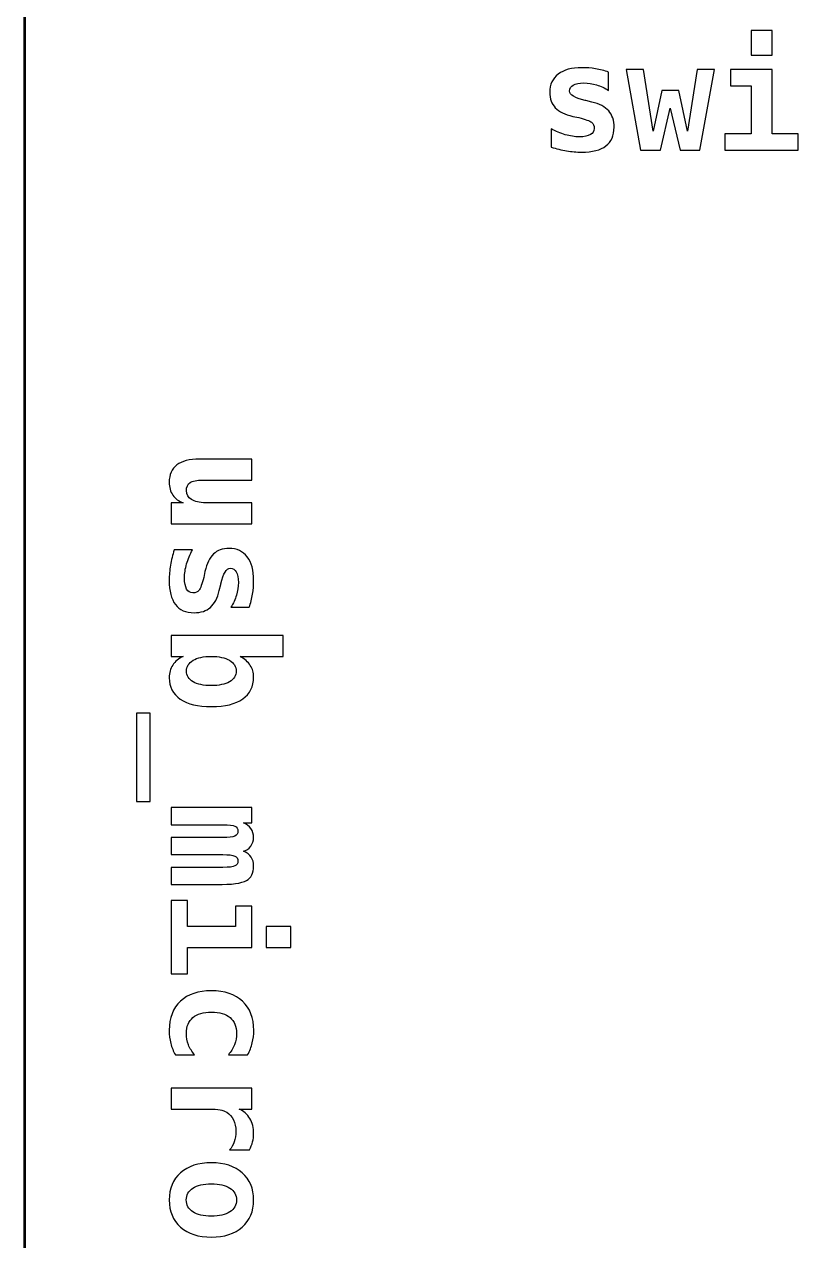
# Model space of a CAD drawing. Header units: centimetres. Extents: x -10.8 to 29.8, y -19.8 to 32.2.
# Drawn here: x 2.75 to 4.996, y -8.745 to -5.243 of the extents above; entities that cross this region are included whole.
import ezdxf

# ---------------------------------------------------------------- set-up
doc = ezdxf.new("R2010")
doc.units = ezdxf.units.CM
doc.header["$MEASUREMENT"] = 0
doc.layers.add('Layer 1', color=7, linetype='Continuous')

msp = doc.modelspace()

# ---------------------------------------------------------------- linework, layer by layer
at = {"layer": 'Layer 1', "lineweight": 53}
msp.add_open_spline([(2.75, 1.25), (2.75, 1.25), (7.25, 1.25), (7.25, 1.25), (7.25, 1.25), (7.25, 1.25), (7.25, -12.25), (7.25, -12.25), (7.25, -12.25), (7.25, -12.25), (2.75, -12.25), (2.75, -12.25), (2.75, -12.25), (2.75, -12.25), (2.75, 1.25), (2.75, 1.25)], degree=3, knots=[0, 0, 0, 0, 0.2, 0.2, 0.2, 0.2, 0.4, 0.4, 0.4, 0.4, 0.6, 0.6, 0.6, 0.6, 1, 1, 1, 1], dxfattribs=at)
at = {"layer": 'Layer 1'}
for points, knots in [([(4.84126, -5.26039), (4.84126, -5.26039), (4.90179, -5.26039), (4.90179, -5.26039), (4.90179, -5.26039), (4.90179, -5.26039), (4.90179, -5.33109), (4.90179, -5.33109), (4.90179, -5.33109), (4.90179, -5.33109), (4.84126, -5.33109), (4.84126, -5.33109), (4.84126, -5.33109), (4.84126, -5.33109), (4.84126, -5.26039), (4.84126, -5.26039)], [0, 0, 0, 0, 0.2, 0.2, 0.2, 0.2, 0.4, 0.4, 0.4, 0.4, 0.6, 0.6, 0.6, 0.6, 1, 1, 1, 1]), ([(4.43148, -5.3802), (4.43148, -5.3802), (4.43148, -5.43311), (4.43148, -5.43311), (4.43148, -5.43311), (4.42033, -5.42599), (4.40869, -5.42062), (4.39663, -5.41695), (4.39663, -5.41695), (4.38456, -5.41336), (4.37243, -5.41152), (4.36029, -5.41152), (4.36029, -5.41152), (4.34675, -5.41152), (4.33651, -5.4135), (4.32967, -5.41738), (4.32967, -5.41738), (4.32276, -5.42133), (4.3193, -5.42711), (4.3193, -5.4348), (4.3193, -5.4348), (4.3193, -5.44581), (4.33405, -5.45477), (4.36354, -5.46169), (4.36354, -5.46169), (4.36354, -5.46169), (4.3658, -5.46225), (4.3658, -5.46225), (4.3658, -5.46225), (4.3658, -5.46225), (4.38315, -5.46641), (4.38315, -5.46641), (4.38315, -5.46641), (4.40524, -5.47163), (4.42146, -5.4801), (4.43169, -5.49174), (4.43169, -5.49174), (4.44199, -5.50338), (4.44714, -5.51912), (4.44714, -5.53894), (4.44714, -5.53894), (4.44714, -5.56279), (4.43931, -5.58071), (4.42372, -5.59264), (4.42372, -5.59264), (4.40806, -5.60456), (4.38456, -5.61049), (4.35317, -5.61049), (4.35317, -5.61049), (4.33927, -5.61049), (4.32494, -5.60929), (4.31041, -5.60689), (4.31041, -5.60689), (4.2958, -5.60449), (4.28099, -5.60089), (4.26596, -5.59609), (4.26596, -5.59609), (4.26596, -5.59609), (4.26596, -5.54318), (4.26596, -5.54318), (4.26596, -5.54318), (4.27929, -5.55073), (4.29291, -5.55651), (4.30674, -5.56046), (4.30674, -5.56046), (4.32057, -5.56448), (4.3339, -5.56646), (4.34689, -5.56646), (4.34689, -5.56646), (4.36107, -5.56646), (4.37179, -5.56441), (4.37906, -5.56025), (4.37906, -5.56025), (4.38633, -5.55616), (4.39, -5.55016), (4.39, -5.54233), (4.39, -5.54233), (4.39, -5.53457), (4.38738, -5.52864), (4.38223, -5.52455), (4.38223, -5.52455), (4.37708, -5.52039), (4.36481, -5.51601), (4.34533, -5.51129), (4.34533, -5.51129), (4.34533, -5.51129), (4.32861, -5.50762), (4.32861, -5.50762), (4.32861, -5.50762), (4.30547, -5.50233), (4.28861, -5.49414), (4.27802, -5.48299), (4.27802, -5.48299), (4.26744, -5.47185), (4.26215, -5.45689), (4.26215, -5.43819), (4.26215, -5.43819), (4.26215, -5.41583), (4.27019, -5.39847), (4.28635, -5.38612), (4.28635, -5.38612), (4.30244, -5.3737), (4.32516, -5.3675), (4.35437, -5.3675), (4.35437, -5.3675), (4.36749, -5.3675), (4.38054, -5.36855), (4.39352, -5.37067), (4.39352, -5.37067), (4.40658, -5.37279), (4.41921, -5.37596), (4.43148, -5.3802)], [0, 0, 0, 0, 0.0344828, 0.0344828, 0.0344828, 0.0344828, 0.0689655, 0.0689655, 0.0689655, 0.0689655, 0.1034483, 0.1034483, 0.1034483, 0.1034483, 0.137931, 0.137931, 0.137931, 0.137931, 0.1724138, 0.1724138, 0.1724138, 0.1724138, 0.2068966, 0.2068966, 0.2068966, 0.2068966, 0.2413793, 0.2413793, 0.2413793, 0.2413793, 0.2758621, 0.2758621, 0.2758621, 0.2758621, 0.3103448, 0.3103448, 0.3103448, 0.3103448, 0.3448276, 0.3448276, 0.3448276, 0.3448276, 0.3793103, 0.3793103, 0.3793103, 0.3793103, 0.4137931, 0.4137931, 0.4137931, 0.4137931, 0.4482759, 0.4482759, 0.4482759, 0.4482759, 0.4827586, 0.4827586, 0.4827586, 0.4827586, 0.5172414, 0.5172414, 0.5172414, 0.5172414, 0.5517241, 0.5517241, 0.5517241, 0.5517241, 0.5862069, 0.5862069, 0.5862069, 0.5862069, 0.6206897, 0.6206897, 0.6206897, 0.6206897, 0.6551724, 0.6551724, 0.6551724, 0.6551724, 0.6896552, 0.6896552, 0.6896552, 0.6896552, 0.7241379, 0.7241379, 0.7241379, 0.7241379, 0.7586207, 0.7586207, 0.7586207, 0.7586207, 0.7931034, 0.7931034, 0.7931034, 0.7931034, 0.8275862, 0.8275862, 0.8275862, 0.8275862, 0.862069, 0.862069, 0.862069, 0.862069, 0.8965517, 0.8965517, 0.8965517, 0.8965517, 0.9310345, 0.9310345, 0.9310345, 0.9310345, 1, 1, 1, 1]), ([(4.48143, -5.373), (4.48143, -5.373), (4.53188, -5.373), (4.53188, -5.373), (4.53188, -5.373), (4.53188, -5.373), (4.55932, -5.55037), (4.55932, -5.55037), (4.55932, -5.55037), (4.55932, -5.55037), (4.58437, -5.43353), (4.58437, -5.43353), (4.58437, -5.43353), (4.58437, -5.43353), (4.63333, -5.43353), (4.63333, -5.43353), (4.63333, -5.43353), (4.63333, -5.43353), (4.65796, -5.55037), (4.65796, -5.55037), (4.65796, -5.55037), (4.65796, -5.55037), (4.68583, -5.373), (4.68583, -5.373), (4.68583, -5.373), (4.68583, -5.373), (4.73627, -5.373), (4.73627, -5.373), (4.73627, -5.373), (4.73627, -5.373), (4.69429, -5.60456), (4.69429, -5.60456), (4.69429, -5.60456), (4.69429, -5.60456), (4.63686, -5.60456), (4.63686, -5.60456), (4.63686, -5.60456), (4.63686, -5.60456), (4.60878, -5.48419), (4.60878, -5.48419), (4.60878, -5.48419), (4.60878, -5.48419), (4.58084, -5.60456), (4.58084, -5.60456), (4.58084, -5.60456), (4.58084, -5.60456), (4.52341, -5.60456), (4.52341, -5.60456), (4.52341, -5.60456), (4.52341, -5.60456), (4.48143, -5.373), (4.48143, -5.373)], [0, 0, 0, 0, 0.0714286, 0.0714286, 0.0714286, 0.0714286, 0.1428571, 0.1428571, 0.1428571, 0.1428571, 0.2142857, 0.2142857, 0.2142857, 0.2142857, 0.2857143, 0.2857143, 0.2857143, 0.2857143, 0.3571429, 0.3571429, 0.3571429, 0.3571429, 0.4285714, 0.4285714, 0.4285714, 0.4285714, 0.5, 0.5, 0.5, 0.5, 0.5714286, 0.5714286, 0.5714286, 0.5714286, 0.6428571, 0.6428571, 0.6428571, 0.6428571, 0.7142857, 0.7142857, 0.7142857, 0.7142857, 0.7857143, 0.7857143, 0.7857143, 0.7857143, 0.8571429, 0.8571429, 0.8571429, 0.8571429, 1, 1, 1, 1]), ([(4.78199, -5.373), (4.78199, -5.373), (4.90179, -5.373), (4.90179, -5.373), (4.90179, -5.373), (4.90179, -5.373), (4.90179, -5.55799), (4.90179, -5.55799), (4.90179, -5.55799), (4.90179, -5.55799), (4.97714, -5.55799), (4.97714, -5.55799), (4.97714, -5.55799), (4.97714, -5.55799), (4.97714, -5.60456), (4.97714, -5.60456), (4.97714, -5.60456), (4.97714, -5.60456), (4.7659, -5.60456), (4.7659, -5.60456), (4.7659, -5.60456), (4.7659, -5.60456), (4.7659, -5.55799), (4.7659, -5.55799), (4.7659, -5.55799), (4.7659, -5.55799), (4.84126, -5.55799), (4.84126, -5.55799), (4.84126, -5.55799), (4.84126, -5.55799), (4.84126, -5.41956), (4.84126, -5.41956), (4.84126, -5.41956), (4.84126, -5.41956), (4.78199, -5.41956), (4.78199, -5.41956), (4.78199, -5.41956), (4.78199, -5.41956), (4.78199, -5.373), (4.78199, -5.373)], [0, 0, 0, 0, 0.0909091, 0.0909091, 0.0909091, 0.0909091, 0.1818182, 0.1818182, 0.1818182, 0.1818182, 0.2727273, 0.2727273, 0.2727273, 0.2727273, 0.3636364, 0.3636364, 0.3636364, 0.3636364, 0.4545455, 0.4545455, 0.4545455, 0.4545455, 0.5454545, 0.5454545, 0.5454545, 0.5454545, 0.6363636, 0.6363636, 0.6363636, 0.6363636, 0.7272727, 0.7272727, 0.7272727, 0.7272727, 0.8181818, 0.8181818, 0.8181818, 0.8181818, 1, 1, 1, 1]), ([(3.25367, -6.4943), (3.25367, -6.4943), (3.40437, -6.4943), (3.40437, -6.4943), (3.40437, -6.4943), (3.40437, -6.4943), (3.40437, -6.55484), (3.40437, -6.55484), (3.40437, -6.55484), (3.40437, -6.55484), (3.26291, -6.55484), (3.26291, -6.55484), (3.26291, -6.55484), (3.24626, -6.55484), (3.23433, -6.55716), (3.22714, -6.56189), (3.22714, -6.56189), (3.22001, -6.56655), (3.21641, -6.57438), (3.21641, -6.58525), (3.21641, -6.58525), (3.21641, -6.59618), (3.22121, -6.60465), (3.23088, -6.61079), (3.23088, -6.61079), (3.24054, -6.61692), (3.25402, -6.62003), (3.27145, -6.62003), (3.27145, -6.62003), (3.27145, -6.62003), (3.40437, -6.62003), (3.40437, -6.62003), (3.40437, -6.62003), (3.40437, -6.62003), (3.40437, -6.68056), (3.40437, -6.68056), (3.40437, -6.68056), (3.40437, -6.68056), (3.17281, -6.68056), (3.17281, -6.68056), (3.17281, -6.68056), (3.17281, -6.68056), (3.17281, -6.62003), (3.17281, -6.62003), (3.17281, -6.62003), (3.17281, -6.62003), (3.2071, -6.62003), (3.2071, -6.62003), (3.2071, -6.62003), (3.19433, -6.61572), (3.18445, -6.60846), (3.1774, -6.59823), (3.1774, -6.59823), (3.17041, -6.58793), (3.16688, -6.57558), (3.16688, -6.56112), (3.16688, -6.56112), (3.16688, -6.53903), (3.17415, -6.52238), (3.18876, -6.51116), (3.18876, -6.51116), (3.20336, -6.49994), (3.22502, -6.4943), (3.25367, -6.4943)], [0, 0, 0, 0, 0.0588235, 0.0588235, 0.0588235, 0.0588235, 0.1176471, 0.1176471, 0.1176471, 0.1176471, 0.1764706, 0.1764706, 0.1764706, 0.1764706, 0.2352941, 0.2352941, 0.2352941, 0.2352941, 0.2941176, 0.2941176, 0.2941176, 0.2941176, 0.3529412, 0.3529412, 0.3529412, 0.3529412, 0.4117647, 0.4117647, 0.4117647, 0.4117647, 0.4705882, 0.4705882, 0.4705882, 0.4705882, 0.5294118, 0.5294118, 0.5294118, 0.5294118, 0.5882353, 0.5882353, 0.5882353, 0.5882353, 0.6470588, 0.6470588, 0.6470588, 0.6470588, 0.7058824, 0.7058824, 0.7058824, 0.7058824, 0.7647059, 0.7647059, 0.7647059, 0.7647059, 0.8235294, 0.8235294, 0.8235294, 0.8235294, 0.8823529, 0.8823529, 0.8823529, 0.8823529, 1, 1, 1, 1]), ([(3.39717, -6.92101), (3.39717, -6.92101), (3.34426, -6.92101), (3.34426, -6.92101), (3.34426, -6.92101), (3.35138, -6.90986), (3.35675, -6.89822), (3.36042, -6.88616), (3.36042, -6.88616), (3.36401, -6.87409), (3.36585, -6.86196), (3.36585, -6.84982), (3.36585, -6.84982), (3.36585, -6.83628), (3.36387, -6.82604), (3.35999, -6.8192), (3.35999, -6.8192), (3.35604, -6.81229), (3.35026, -6.80883), (3.34257, -6.80883), (3.34257, -6.80883), (3.33156, -6.80883), (3.3226, -6.82358), (3.31568, -6.85307), (3.31568, -6.85307), (3.31568, -6.85307), (3.31512, -6.85533), (3.31512, -6.85533), (3.31512, -6.85533), (3.31512, -6.85533), (3.31096, -6.87268), (3.31096, -6.87268), (3.31096, -6.87268), (3.30574, -6.89477), (3.29727, -6.91099), (3.28563, -6.92122), (3.28563, -6.92122), (3.27399, -6.93152), (3.25825, -6.93667), (3.23843, -6.93667), (3.23843, -6.93667), (3.21458, -6.93667), (3.19666, -6.92884), (3.18473, -6.91325), (3.18473, -6.91325), (3.17281, -6.89759), (3.16688, -6.87409), (3.16688, -6.8427), (3.16688, -6.8427), (3.16688, -6.8288), (3.16808, -6.81447), (3.17048, -6.79994), (3.17048, -6.79994), (3.17288, -6.78533), (3.17648, -6.77052), (3.18128, -6.75549), (3.18128, -6.75549), (3.18128, -6.75549), (3.23419, -6.75549), (3.23419, -6.75549), (3.23419, -6.75549), (3.22664, -6.76882), (3.22086, -6.78244), (3.21691, -6.79627), (3.21691, -6.79627), (3.21289, -6.8101), (3.21091, -6.82343), (3.21091, -6.83642), (3.21091, -6.83642), (3.21091, -6.8506), (3.21296, -6.86132), (3.21712, -6.86859), (3.21712, -6.86859), (3.22121, -6.87586), (3.22721, -6.87953), (3.23504, -6.87953), (3.23504, -6.87953), (3.2428, -6.87953), (3.24873, -6.87691), (3.25282, -6.87176), (3.25282, -6.87176), (3.25698, -6.86661), (3.26136, -6.85434), (3.26608, -6.83486), (3.26608, -6.83486), (3.26608, -6.83486), (3.26975, -6.81814), (3.26975, -6.81814), (3.26975, -6.81814), (3.27504, -6.795), (3.28323, -6.77814), (3.29438, -6.76755), (3.29438, -6.76755), (3.30552, -6.75697), (3.32048, -6.75168), (3.33918, -6.75168), (3.33918, -6.75168), (3.36154, -6.75168), (3.3789, -6.75972), (3.39125, -6.77588), (3.39125, -6.77588), (3.40367, -6.79197), (3.40987, -6.81469), (3.40987, -6.8439), (3.40987, -6.8439), (3.40987, -6.85702), (3.40882, -6.87007), (3.4067, -6.88305), (3.4067, -6.88305), (3.40458, -6.89611), (3.40141, -6.90874), (3.39717, -6.92101)], [0, 0, 0, 0, 0.0344828, 0.0344828, 0.0344828, 0.0344828, 0.0689655, 0.0689655, 0.0689655, 0.0689655, 0.1034483, 0.1034483, 0.1034483, 0.1034483, 0.137931, 0.137931, 0.137931, 0.137931, 0.1724138, 0.1724138, 0.1724138, 0.1724138, 0.2068966, 0.2068966, 0.2068966, 0.2068966, 0.2413793, 0.2413793, 0.2413793, 0.2413793, 0.2758621, 0.2758621, 0.2758621, 0.2758621, 0.3103448, 0.3103448, 0.3103448, 0.3103448, 0.3448276, 0.3448276, 0.3448276, 0.3448276, 0.3793103, 0.3793103, 0.3793103, 0.3793103, 0.4137931, 0.4137931, 0.4137931, 0.4137931, 0.4482759, 0.4482759, 0.4482759, 0.4482759, 0.4827586, 0.4827586, 0.4827586, 0.4827586, 0.5172414, 0.5172414, 0.5172414, 0.5172414, 0.5517241, 0.5517241, 0.5517241, 0.5517241, 0.5862069, 0.5862069, 0.5862069, 0.5862069, 0.6206897, 0.6206897, 0.6206897, 0.6206897, 0.6551724, 0.6551724, 0.6551724, 0.6551724, 0.6896552, 0.6896552, 0.6896552, 0.6896552, 0.7241379, 0.7241379, 0.7241379, 0.7241379, 0.7586207, 0.7586207, 0.7586207, 0.7586207, 0.7931034, 0.7931034, 0.7931034, 0.7931034, 0.8275862, 0.8275862, 0.8275862, 0.8275862, 0.862069, 0.862069, 0.862069, 0.862069, 0.8965517, 0.8965517, 0.8965517, 0.8965517, 0.9310345, 0.9310345, 0.9310345, 0.9310345, 1, 1, 1, 1]), ([(3.37149, -7.0624), (3.38426, -7.06981), (3.39386, -7.07849), (3.40028, -7.08829), (3.40028, -7.08829), (3.4067, -7.09817), (3.40987, -7.10925), (3.40987, -7.12167), (3.40987, -7.12167), (3.40987, -7.14904), (3.39943, -7.17021), (3.37848, -7.18495), (3.37848, -7.18495), (3.35752, -7.19977), (3.32754, -7.20718), (3.28838, -7.20718), (3.28838, -7.20718), (3.24979, -7.20718), (3.21994, -7.19991), (3.1987, -7.18531), (3.1987, -7.18531), (3.17747, -7.1707), (3.16688, -7.15017), (3.16688, -7.12371), (3.16688, -7.12371), (3.16688, -7.10981), (3.17027, -7.09775), (3.17697, -7.08738), (3.17697, -7.08738), (3.18375, -7.07707), (3.19376, -7.06875), (3.2071, -7.0624), (3.2071, -7.0624), (3.2071, -7.0624), (3.17281, -7.0624), (3.17281, -7.0624), (3.17281, -7.0624), (3.17281, -7.0624), (3.17281, -7.00186), (3.17281, -7.00186), (3.17281, -7.00186), (3.17281, -7.00186), (3.49454, -7.00186), (3.49454, -7.00186), (3.49454, -7.00186), (3.49454, -7.00186), (3.49454, -7.0624), (3.49454, -7.0624), (3.49454, -7.0624), (3.49454, -7.0624), (3.37149, -7.0624), (3.37149, -7.0624)], [0, 0, 0, 0, 0.0714286, 0.0714286, 0.0714286, 0.0714286, 0.1428571, 0.1428571, 0.1428571, 0.1428571, 0.2142857, 0.2142857, 0.2142857, 0.2142857, 0.2857143, 0.2857143, 0.2857143, 0.2857143, 0.3571429, 0.3571429, 0.3571429, 0.3571429, 0.4285714, 0.4285714, 0.4285714, 0.4285714, 0.5, 0.5, 0.5, 0.5, 0.5714286, 0.5714286, 0.5714286, 0.5714286, 0.6428571, 0.6428571, 0.6428571, 0.6428571, 0.7142857, 0.7142857, 0.7142857, 0.7142857, 0.7857143, 0.7857143, 0.7857143, 0.7857143, 0.8571429, 0.8571429, 0.8571429, 0.8571429, 1, 1, 1, 1]), ([(3.28796, -7.14664), (3.31032, -7.14664), (3.32782, -7.1429), (3.34045, -7.13549), (3.34045, -7.13549), (3.35315, -7.12809), (3.3595, -7.11778), (3.3595, -7.10473), (3.3595, -7.10473), (3.3595, -7.09168), (3.35315, -7.08131), (3.34045, -7.07376), (3.34045, -7.07376), (3.32782, -7.06621), (3.31032, -7.0624), (3.28796, -7.0624), (3.28796, -7.0624), (3.26566, -7.0624), (3.24809, -7.06621), (3.23546, -7.07376), (3.23546, -7.07376), (3.22276, -7.08131), (3.21641, -7.09168), (3.21641, -7.10473), (3.21641, -7.10473), (3.21641, -7.11778), (3.22276, -7.12809), (3.23546, -7.13549), (3.23546, -7.13549), (3.24809, -7.1429), (3.26566, -7.14664), (3.28796, -7.14664)], [0, 0, 0, 0, 0.1111111, 0.1111111, 0.1111111, 0.1111111, 0.2222222, 0.2222222, 0.2222222, 0.2222222, 0.3333333, 0.3333333, 0.3333333, 0.3333333, 0.4444444, 0.4444444, 0.4444444, 0.4444444, 0.5555556, 0.5555556, 0.5555556, 0.5555556, 0.6666667, 0.6666667, 0.6666667, 0.6666667, 0.7777778, 0.7777778, 0.7777778, 0.7777778, 1, 1, 1, 1]), ([(3.11227, -7.48064), (3.11227, -7.48064), (3.0729, -7.48064), (3.0729, -7.48064), (3.0729, -7.48064), (3.0729, -7.48064), (3.0729, -7.2258), (3.0729, -7.2258), (3.0729, -7.2258), (3.0729, -7.2258), (3.11227, -7.2258), (3.11227, -7.2258), (3.11227, -7.2258), (3.11227, -7.2258), (3.11227, -7.48064), (3.11227, -7.48064)], [0, 0, 0, 0, 0.2, 0.2, 0.2, 0.2, 0.4, 0.4, 0.4, 0.4, 0.6, 0.6, 0.6, 0.6, 1, 1, 1, 1]), ([(3.38116, -7.6233), (3.39097, -7.62782), (3.39816, -7.6336), (3.40282, -7.64066), (3.40282, -7.64066), (3.40755, -7.64771), (3.40987, -7.65632), (3.40987, -7.66648), (3.40987, -7.66648), (3.40987, -7.68645), (3.40296, -7.70028), (3.3892, -7.7079), (3.3892, -7.7079), (3.37544, -7.71559), (3.34673, -7.7194), (3.3032, -7.7194), (3.3032, -7.7194), (3.3032, -7.7194), (3.17281, -7.7194), (3.17281, -7.7194), (3.17281, -7.7194), (3.17281, -7.7194), (3.17281, -7.66987), (3.17281, -7.66987), (3.17281, -7.66987), (3.17281, -7.66987), (3.3214, -7.66987), (3.3214, -7.66987), (3.3214, -7.66987), (3.33861, -7.66987), (3.35011, -7.66853), (3.3559, -7.66592), (3.3559, -7.66592), (3.36169, -7.66331), (3.36458, -7.65858), (3.36458, -7.65167), (3.36458, -7.65167), (3.36458, -7.64475), (3.36162, -7.63995), (3.35569, -7.6372), (3.35569, -7.6372), (3.34976, -7.63445), (3.33833, -7.63304), (3.3214, -7.63304), (3.3214, -7.63304), (3.3214, -7.63304), (3.17281, -7.63304), (3.17281, -7.63304), (3.17281, -7.63304), (3.17281, -7.63304), (3.17281, -7.58393), (3.17281, -7.58393), (3.17281, -7.58393), (3.17281, -7.58393), (3.3214, -7.58393), (3.3214, -7.58393), (3.3214, -7.58393), (3.33833, -7.58393), (3.34976, -7.58252), (3.35569, -7.57977), (3.35569, -7.57977), (3.36162, -7.57702), (3.36458, -7.57222), (3.36458, -7.56531), (3.36458, -7.56531), (3.36458, -7.55839), (3.36169, -7.55366), (3.3559, -7.55105), (3.3559, -7.55105), (3.35011, -7.54844), (3.33861, -7.5471), (3.3214, -7.5471), (3.3214, -7.5471), (3.3214, -7.5471), (3.17281, -7.5471), (3.17281, -7.5471), (3.17281, -7.5471), (3.17281, -7.5471), (3.17281, -7.49757), (3.17281, -7.49757), (3.17281, -7.49757), (3.17281, -7.49757), (3.40437, -7.49757), (3.40437, -7.49757), (3.40437, -7.49757), (3.40437, -7.49757), (3.40437, -7.5416), (3.40437, -7.5416), (3.40437, -7.5416), (3.40437, -7.5416), (3.38031, -7.5416), (3.38031, -7.5416), (3.38031, -7.5416), (3.38941, -7.54506), (3.39661, -7.55056), (3.4019, -7.55818), (3.4019, -7.55818), (3.40719, -7.56573), (3.40987, -7.5742), (3.40987, -7.58358), (3.40987, -7.58358), (3.40987, -7.59296), (3.40705, -7.6015), (3.40148, -7.60926), (3.40148, -7.60926), (3.3959, -7.61695), (3.38913, -7.62168), (3.38116, -7.6233)], [0, 0, 0, 0, 0.0357143, 0.0357143, 0.0357143, 0.0357143, 0.0714286, 0.0714286, 0.0714286, 0.0714286, 0.1071429, 0.1071429, 0.1071429, 0.1071429, 0.1428571, 0.1428571, 0.1428571, 0.1428571, 0.1785714, 0.1785714, 0.1785714, 0.1785714, 0.2142857, 0.2142857, 0.2142857, 0.2142857, 0.25, 0.25, 0.25, 0.25, 0.2857143, 0.2857143, 0.2857143, 0.2857143, 0.3214286, 0.3214286, 0.3214286, 0.3214286, 0.3571429, 0.3571429, 0.3571429, 0.3571429, 0.3928571, 0.3928571, 0.3928571, 0.3928571, 0.4285714, 0.4285714, 0.4285714, 0.4285714, 0.4642857, 0.4642857, 0.4642857, 0.4642857, 0.5, 0.5, 0.5, 0.5, 0.5357143, 0.5357143, 0.5357143, 0.5357143, 0.5714286, 0.5714286, 0.5714286, 0.5714286, 0.6071429, 0.6071429, 0.6071429, 0.6071429, 0.6428571, 0.6428571, 0.6428571, 0.6428571, 0.6785714, 0.6785714, 0.6785714, 0.6785714, 0.7142857, 0.7142857, 0.7142857, 0.7142857, 0.75, 0.75, 0.75, 0.75, 0.7857143, 0.7857143, 0.7857143, 0.7857143, 0.8214286, 0.8214286, 0.8214286, 0.8214286, 0.8571429, 0.8571429, 0.8571429, 0.8571429, 0.8928571, 0.8928571, 0.8928571, 0.8928571, 0.9285714, 0.9285714, 0.9285714, 0.9285714, 1, 1, 1, 1]), ([(3.40437, -7.7812), (3.40437, -7.7812), (3.40437, -7.901), (3.40437, -7.901), (3.40437, -7.901), (3.40437, -7.901), (3.21938, -7.901), (3.21938, -7.901), (3.21938, -7.901), (3.21938, -7.901), (3.21938, -7.97635), (3.21938, -7.97635), (3.21938, -7.97635), (3.21938, -7.97635), (3.17281, -7.97635), (3.17281, -7.97635), (3.17281, -7.97635), (3.17281, -7.97635), (3.17281, -7.76511), (3.17281, -7.76511), (3.17281, -7.76511), (3.17281, -7.76511), (3.21938, -7.76511), (3.21938, -7.76511), (3.21938, -7.76511), (3.21938, -7.76511), (3.21938, -7.84047), (3.21938, -7.84047), (3.21938, -7.84047), (3.21938, -7.84047), (3.35781, -7.84047), (3.35781, -7.84047), (3.35781, -7.84047), (3.35781, -7.84047), (3.35781, -7.7812), (3.35781, -7.7812), (3.35781, -7.7812), (3.35781, -7.7812), (3.40437, -7.7812), (3.40437, -7.7812)], [0, 0, 0, 0, 0.0909091, 0.0909091, 0.0909091, 0.0909091, 0.1818182, 0.1818182, 0.1818182, 0.1818182, 0.2727273, 0.2727273, 0.2727273, 0.2727273, 0.3636364, 0.3636364, 0.3636364, 0.3636364, 0.4545455, 0.4545455, 0.4545455, 0.4545455, 0.5454545, 0.5454545, 0.5454545, 0.5454545, 0.6363636, 0.6363636, 0.6363636, 0.6363636, 0.7272727, 0.7272727, 0.7272727, 0.7272727, 0.8181818, 0.8181818, 0.8181818, 0.8181818, 1, 1, 1, 1]), ([(3.51698, -7.84047), (3.51698, -7.84047), (3.51698, -7.901), (3.51698, -7.901), (3.51698, -7.901), (3.51698, -7.901), (3.44628, -7.901), (3.44628, -7.901), (3.44628, -7.901), (3.44628, -7.901), (3.44628, -7.84047), (3.44628, -7.84047), (3.44628, -7.84047), (3.44628, -7.84047), (3.51698, -7.84047), (3.51698, -7.84047)], [0, 0, 0, 0, 0.2, 0.2, 0.2, 0.2, 0.4, 0.4, 0.4, 0.4, 0.6, 0.6, 0.6, 0.6, 1, 1, 1, 1]), ([(3.18466, -8.2096), (3.17874, -8.19937), (3.17429, -8.18844), (3.17133, -8.17673), (3.17133, -8.17673), (3.16837, -8.16501), (3.16688, -8.15246), (3.16688, -8.13891), (3.16688, -8.13891), (3.16688, -8.10321), (3.17761, -8.07534), (3.19913, -8.05523), (3.19913, -8.05523), (3.22058, -8.03512), (3.25035, -8.02503), (3.28838, -8.02503), (3.28838, -8.02503), (3.32655, -8.02503), (3.35639, -8.03519), (3.37798, -8.05544), (3.37798, -8.05544), (3.3995, -8.07569), (3.4103, -8.10363), (3.4103, -8.13933), (3.4103, -8.13933), (3.4103, -8.15175), (3.40882, -8.16367), (3.40592, -8.17517), (3.40592, -8.17517), (3.40303, -8.18667), (3.39859, -8.19818), (3.39252, -8.2096), (3.39252, -8.2096), (3.39252, -8.2096), (3.33706, -8.2096), (3.33706, -8.2096), (3.33706, -8.2096), (3.34468, -8.20079), (3.35054, -8.19112), (3.35463, -8.18054), (3.35463, -8.18054), (3.35872, -8.17002), (3.36077, -8.15909), (3.36077, -8.1478), (3.36077, -8.1478), (3.36077, -8.12811), (3.35449, -8.11294), (3.34193, -8.10236), (3.34193, -8.10236), (3.32937, -8.09171), (3.31152, -8.08642), (3.28838, -8.08642), (3.28838, -8.08642), (3.26524, -8.08642), (3.24746, -8.09171), (3.23504, -8.10236), (3.23504, -8.10236), (3.22262, -8.11294), (3.21641, -8.12811), (3.21641, -8.1478), (3.21641, -8.1478), (3.21641, -8.15951), (3.21839, -8.17045), (3.22227, -8.18068), (3.22227, -8.18068), (3.22622, -8.19084), (3.23215, -8.2005), (3.24012, -8.2096), (3.24012, -8.2096), (3.24012, -8.2096), (3.18466, -8.2096), (3.18466, -8.2096)], [0, 0, 0, 0, 0.0526316, 0.0526316, 0.0526316, 0.0526316, 0.1052632, 0.1052632, 0.1052632, 0.1052632, 0.1578947, 0.1578947, 0.1578947, 0.1578947, 0.2105263, 0.2105263, 0.2105263, 0.2105263, 0.2631579, 0.2631579, 0.2631579, 0.2631579, 0.3157895, 0.3157895, 0.3157895, 0.3157895, 0.3684211, 0.3684211, 0.3684211, 0.3684211, 0.4210526, 0.4210526, 0.4210526, 0.4210526, 0.4736842, 0.4736842, 0.4736842, 0.4736842, 0.5263158, 0.5263158, 0.5263158, 0.5263158, 0.5789474, 0.5789474, 0.5789474, 0.5789474, 0.6315789, 0.6315789, 0.6315789, 0.6315789, 0.6842105, 0.6842105, 0.6842105, 0.6842105, 0.7368421, 0.7368421, 0.7368421, 0.7368421, 0.7894737, 0.7894737, 0.7894737, 0.7894737, 0.8421053, 0.8421053, 0.8421053, 0.8421053, 0.8947368, 0.8947368, 0.8947368, 0.8947368, 1, 1, 1, 1]), ([(3.34045, -8.48307), (3.34652, -8.47644), (3.3511, -8.46868), (3.35414, -8.45979), (3.35414, -8.45979), (3.35717, -8.4509), (3.35865, -8.44116), (3.35865, -8.43051), (3.35865, -8.43051), (3.35865, -8.41774), (3.35639, -8.40652), (3.35195, -8.39692), (3.35195, -8.39692), (3.34743, -8.38733), (3.34094, -8.37992), (3.33241, -8.3747), (3.33241, -8.3747), (3.32718, -8.37138), (3.32083, -8.36905), (3.31336, -8.36778), (3.31336, -8.36778), (3.30595, -8.36644), (3.29466, -8.36581), (3.27949, -8.36581), (3.27949, -8.36581), (3.27949, -8.36581), (3.17281, -8.36581), (3.17281, -8.36581), (3.17281, -8.36581), (3.17281, -8.36581), (3.17281, -8.30527), (3.17281, -8.30527), (3.17281, -8.30527), (3.17281, -8.30527), (3.40437, -8.30527), (3.40437, -8.30527), (3.40437, -8.30527), (3.40437, -8.30527), (3.40437, -8.36581), (3.40437, -8.36581), (3.40437, -8.36581), (3.40437, -8.36581), (3.36832, -8.36581), (3.36832, -8.36581), (3.36832, -8.36581), (3.38158, -8.37174), (3.39181, -8.38084), (3.39901, -8.39311), (3.39901, -8.39311), (3.40628, -8.40539), (3.40987, -8.41971), (3.40987, -8.43615), (3.40987, -8.43615), (3.40987, -8.44441), (3.40889, -8.45252), (3.40684, -8.46042), (3.40684, -8.46042), (3.40487, -8.46833), (3.4019, -8.47587), (3.39802, -8.48307), (3.39802, -8.48307), (3.39802, -8.48307), (3.34045, -8.48307), (3.34045, -8.48307)], [0, 0, 0, 0, 0.0588235, 0.0588235, 0.0588235, 0.0588235, 0.1176471, 0.1176471, 0.1176471, 0.1176471, 0.1764706, 0.1764706, 0.1764706, 0.1764706, 0.2352941, 0.2352941, 0.2352941, 0.2352941, 0.2941176, 0.2941176, 0.2941176, 0.2941176, 0.3529412, 0.3529412, 0.3529412, 0.3529412, 0.4117647, 0.4117647, 0.4117647, 0.4117647, 0.4705882, 0.4705882, 0.4705882, 0.4705882, 0.5294118, 0.5294118, 0.5294118, 0.5294118, 0.5882353, 0.5882353, 0.5882353, 0.5882353, 0.6470588, 0.6470588, 0.6470588, 0.6470588, 0.7058824, 0.7058824, 0.7058824, 0.7058824, 0.7647059, 0.7647059, 0.7647059, 0.7647059, 0.8235294, 0.8235294, 0.8235294, 0.8235294, 0.8823529, 0.8823529, 0.8823529, 0.8823529, 1, 1, 1, 1]), ([(3.28838, -8.52032), (3.3257, -8.52032), (3.35527, -8.52999), (3.37714, -8.54932), (3.37714, -8.54932), (3.39894, -8.56872), (3.40987, -8.59468), (3.40987, -8.62735), (3.40987, -8.62735), (3.40987, -8.66009), (3.39894, -8.68612), (3.37714, -8.70553), (3.37714, -8.70553), (3.35527, -8.72486), (3.3257, -8.73452), (3.28838, -8.73452), (3.28838, -8.73452), (3.25106, -8.73452), (3.22149, -8.72486), (3.19962, -8.70553), (3.19962, -8.70553), (3.17782, -8.68612), (3.16688, -8.66009), (3.16688, -8.62735), (3.16688, -8.62735), (3.16688, -8.59468), (3.17782, -8.56872), (3.19962, -8.54932), (3.19962, -8.54932), (3.22149, -8.52999), (3.25106, -8.52032), (3.28838, -8.52032)], [0, 0, 0, 0, 0.1111111, 0.1111111, 0.1111111, 0.1111111, 0.2222222, 0.2222222, 0.2222222, 0.2222222, 0.3333333, 0.3333333, 0.3333333, 0.3333333, 0.4444444, 0.4444444, 0.4444444, 0.4444444, 0.5555556, 0.5555556, 0.5555556, 0.5555556, 0.6666667, 0.6666667, 0.6666667, 0.6666667, 0.7777778, 0.7777778, 0.7777778, 0.7777778, 1, 1, 1, 1]), ([(3.36077, -8.62735), (3.36077, -8.61289), (3.35442, -8.60153), (3.34165, -8.59327), (3.34165, -8.59327), (3.32888, -8.58502), (3.3111, -8.58086), (3.28838, -8.58086), (3.28838, -8.58086), (3.26566, -8.58086), (3.24788, -8.58502), (3.23511, -8.59327), (3.23511, -8.59327), (3.22234, -8.60153), (3.21599, -8.61289), (3.21599, -8.62735), (3.21599, -8.62735), (3.21599, -8.64189), (3.22234, -8.65332), (3.23511, -8.66157), (3.23511, -8.66157), (3.24788, -8.66983), (3.26566, -8.67399), (3.28838, -8.67399), (3.28838, -8.67399), (3.3111, -8.67399), (3.32888, -8.66983), (3.34165, -8.66157), (3.34165, -8.66157), (3.35442, -8.65332), (3.36077, -8.64189), (3.36077, -8.62735)], [0, 0, 0, 0, 0.1111111, 0.1111111, 0.1111111, 0.1111111, 0.2222222, 0.2222222, 0.2222222, 0.2222222, 0.3333333, 0.3333333, 0.3333333, 0.3333333, 0.4444444, 0.4444444, 0.4444444, 0.4444444, 0.5555556, 0.5555556, 0.5555556, 0.5555556, 0.6666667, 0.6666667, 0.6666667, 0.6666667, 0.7777778, 0.7777778, 0.7777778, 0.7777778, 1, 1, 1, 1])]:
    msp.add_open_spline(points, degree=3, knots=knots, dxfattribs=at)

doc.saveas('drawing.dxf')
